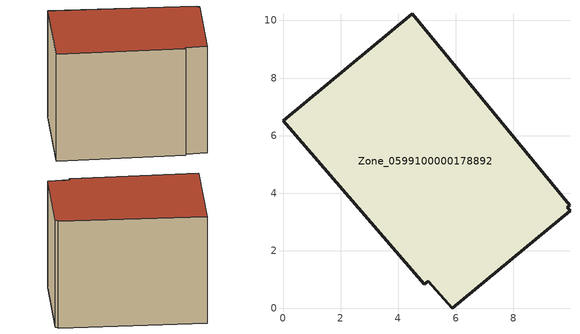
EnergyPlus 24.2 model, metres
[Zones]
Zone_0599100000178892
 floor ground (C_G): 4.48,10.24 9.95,3.59 9.87,3.51 9.97,3.4 5.88,0 5.04,0.94 4.91,0.84 0,6.51 z0
 wall outside (C_F): 0,6.51 4.91,0.84 5.04,0.94 5.88,0 9.97,3.4 9.87,3.51 9.95,3.59 4.48,10.24 0,6.51 z0:6.8
 roof outside (C_R): 9.95,3.59 4.48,10.24 0,6.51 4.91,0.84 5.04,0.94 5.88,0 9.97,3.4 9.87,3.51 z6.8
[BUILDING]
Pand.0599100000178892: North Axis=0; Terrain=City; Loads Convergence Tolerance Value=0.04; Temperature Convergence Tolerance Value=0.4; Solar Distribution=FullExterior; Maximum Number of Warmup Days=25; Minimum Number of Warmup Days=1
[Site:Location]
Rotterdam.The.Hague.AP_ZH_NLD Design_Conditions: Latitude=51.96; Longitude=4.45; Time Zone=1; Elevation=-4.5
[SITE:GROUNDTEMPERATURE:BUILDINGSURFACE]
18, 18, 18, 18, 18, 18, 18, 18, 18, 18, 18, 18
[MATERIAL] Thermal Absorptance=0.9; Solar Absorptance=0.7; Visible Absorptance=0.7
Name | Roughness | Thickness | Conductivity | Density | Specific Heat
G.TC.1946 | MediumSmooth | 0.15 | 1 | 540 | 1210
F.TC.1946 | Rough | 0.3 | 0.857143 | 1920 | 840
R.TC.1946 | MediumRough | 0.2 | 0.909091 | 1500 | 1000
[CONSTRUCTION]
C_G: G.TC.1946
C_F: F.TC.1946
C_R: R.TC.1946
[ZONE]
Zone_0599100000178892: Type=1; Multiplier=1; Ceiling Height=Autocalculate; Volume=Autocalculate; Floor Area=autocalculate; Part of Total Floor Area=Yes
[ZONEINFILTRATION:DESIGNFLOWRATE]
Infil_Zone_0599100000178892: Zone or ZoneList or Space or SpaceList=Zone_0599100000178892; Schedule=AlwaysOn; Design Flow Rate Calculation Method=Flow/Area; Flow Rate per Floor Area=0.003; Constant Term Coefficient=1; Temperature Term Coefficient=0; Velocity Term Coefficient=0; Velocity Squared Term Coefficient=0
[HVACTEMPLATE:ZONE:IDEALLOADSAIRSYSTEM]
Zone_0599100000178892: Maximum Heating Supply Air Temperature=50; Minimum Cooling Supply Air Temperature=13; Maximum Heating Supply Air Humidity Ratio=0.0156; Minimum Cooling Supply Air Humidity Ratio=0.0077; Heating Limit=NoLimit; Cooling Limit=NoLimit; Dehumidification Control Type=ConstantSensibleHeatRatio; Cooling Sensible Heat Ratio=0.7; Dehumidification Setpoint=60; Humidification Control Type=None; Humidification Setpoint=30; Outdoor Air Method=None; Outdoor Air Flow Rate per Person=0.00944; Outdoor Air Flow Rate per Zone Floor Area=0; Outdoor Air Flow Rate per Zone=0; Demand Controlled Ventilation Type=None; Outdoor Air Economizer Type=NoEconomizer; Heat Recovery Type=None; Sensible Heat Recovery Effectiveness=0.7; Latent Heat Recovery Effectiveness=0.65
[ZONECONTROL:THERMOSTAT]
ThermostatControl_Zone_0599100000178892: Zone or ZoneList=Zone_0599100000178892; Control Type Schedule=DualSetpointControlType; Control 1=Thermostat_Zone_0599100000178892; Temperature Difference Between Cutout And Setpoint=0
[THERMOSTATSETPOINT:DUALSETPOINT]
Thermostat_Zone_0599100000178892: Heating Setpoint Temperature Schedule=HeatingSetpoint_Zone_0599100000178892; Cooling Setpoint Temperature Schedule=CoolingSetpoint_Zone_0599100000178892
[SCHEDULE:COMPACT]
HeatingSetpoint_Zone_0599100000178892: Through: 12/31, For: AllDays, Until: 24:00, 21
CoolingSetpoint_Zone_0599100000178892: Through: 12/31, For: AllDays, Until: 24:00, 24
DualSetpointControlType: Through: 12/31, For: AllDays, Until: 24:00, 4
AlwaysOn: Through: 12/31, For: AllDays, Until: 24:00, 1
